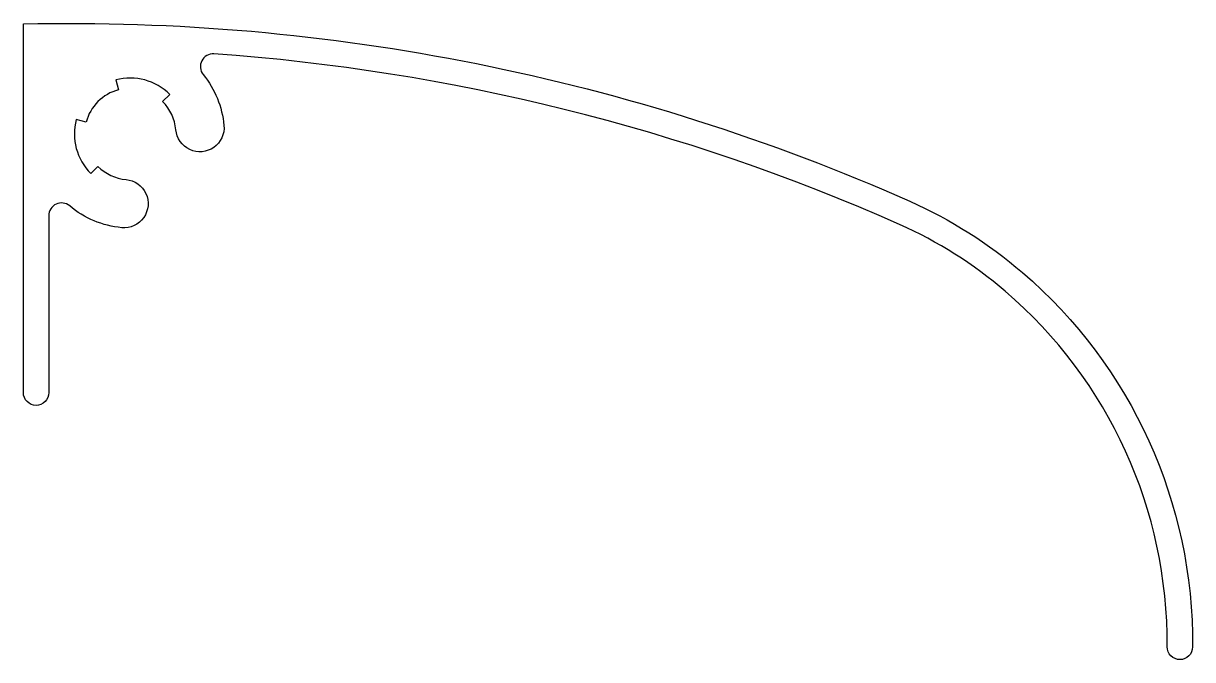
# Model space of a CAD drawing. Extents: x 132.2 to 178.2, y 206.4 to 231.4.
import ezdxf

# ---------------------------------------------------------------- set-up
doc = ezdxf.new("R2010")
doc.units = 0
doc.header["$LTSCALE"] = 15
doc.layers.add('LAMELLE', color=1, linetype='CONTINUOUS')

msp = doc.modelspace()

# ---------------------------------------------------------------- linework, layer by layer
at = {"layer": 'LAMELLE', "color": 0}
msp.add_lwpolyline([(135.152, 225.759, 0.174841), (136.258, 225.24, -1.003616), (136.086, 223.347, -0.153368), (134.04, 224.203, 0.637896), (133.218, 223.821), (133.218, 216.86, -0.414214), (132.718, 216.36), (132.718, 216.36, -0.414214), (132.218, 216.86), (132.218, 231.36, -0.110483), (167.103, 224.384, -0.073099), (171.529, 221.588, -0.220849), (178.228, 206.856, -0.411885), (177.728, 206.36), (177.728, 206.36, -0.416546), (177.228, 206.864, 0.221249), (170.857, 220.847, 0.072724), (166.696, 223.471, 0.087009), (139.717, 230.183, 0.65675), (139.294, 229.368, -0.149207), (140.11, 227.368, -1.001465), (138.218, 227.198, 0.174988), (137.698, 228.305), (137.981, 228.587, 0.26795), (135.856, 229.157), (135.959, 228.77, 0.267951), (134.687, 227.498), (134.3, 227.601, 0.26795), (134.87, 225.476)], format="xyb", close=True, dxfattribs=at)

doc.saveas('drawing.dxf')
